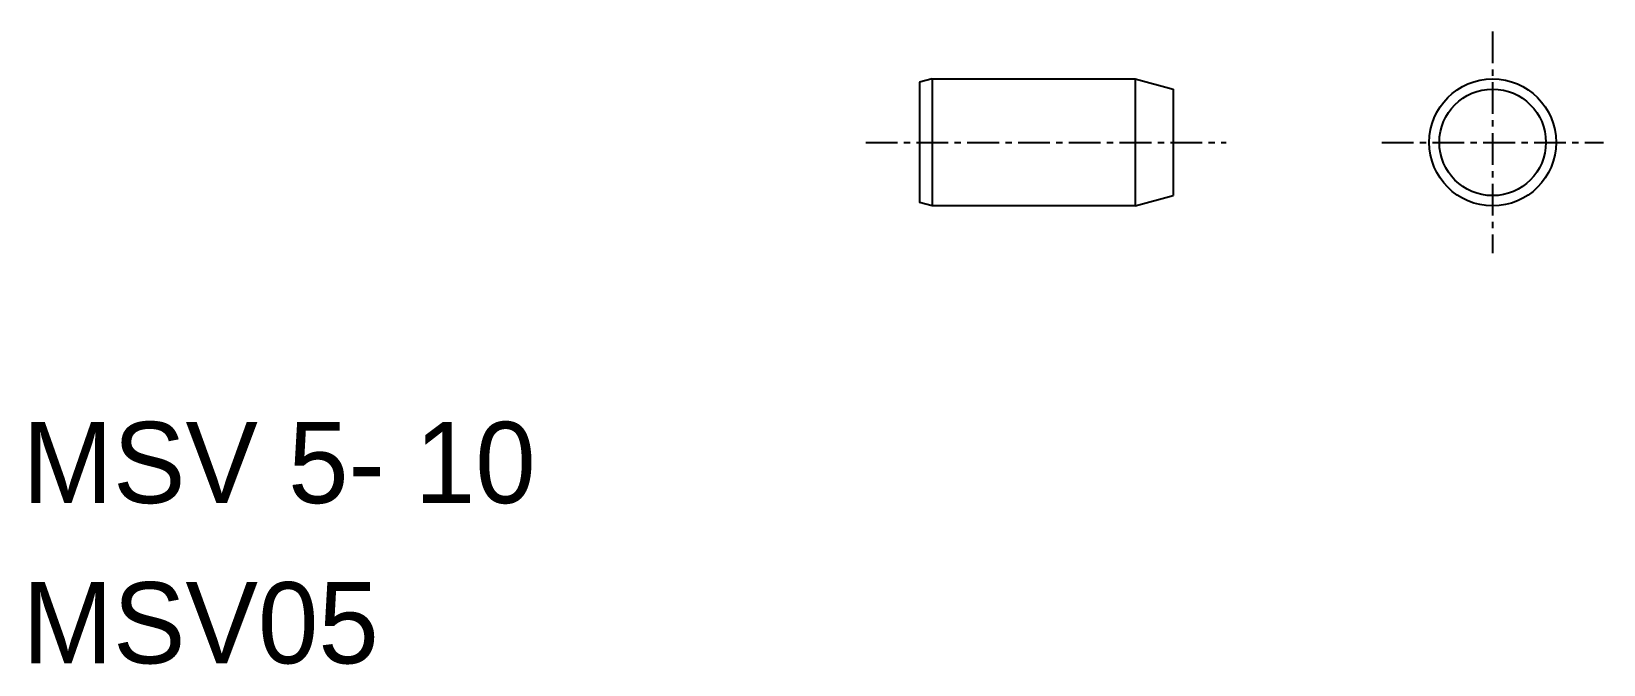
# Model space of a CAD drawing. Extents: x 103.2 to 165.2, y 174.3 to 199.2.
import ezdxf

# ---------------------------------------------------------------- set-up
doc = ezdxf.new("R2010")
doc.units = 0
doc.linetypes.add('CENTER', pattern=[2, 1.25, -0.25, 0.25, -0.25])
doc.layers.get('0').update_dxf_attribs({"linetype": 'CONTINUOUS'})
doc.layers.add('CENTER', color=1, linetype='CENTER')

msp = doc.modelspace()

# ---------------------------------------------------------------- linework, layer by layer
at = {"color": 7, "linetype": 'CONTINUOUS'}
for p, q in [((138.723, 197.34), (138.223, 197.206)), ((138.223, 197.206), (138.223, 192.474)), ((138.723, 197.34), (146.723, 197.34)), ((138.723, 197.34), (138.723, 192.34)), ((146.723, 197.34), (146.723, 192.34)), ((146.723, 197.34), (148.223, 196.938)), ((148.223, 196.938), (148.223, 192.742)), ((146.723, 192.34), (148.223, 192.742)), ((138.723, 192.34), (138.223, 192.474)), ((146.723, 192.34), (138.723, 192.34))]:
    msp.add_line(p, q, dxfattribs=at)
for radius in [2.5, 2.098]:
    msp.add_circle((160.804, 194.84), radius, dxfattribs=at)
at = {"layer": 'CENTER', "color": 1, "linetype": 'CENTER'}
for p, q in [((160.804, 199.209), (160.804, 190.471)), ((136.11, 194.84), (150.313, 194.84)), ((156.435, 194.84), (165.173, 194.84))]:
    msp.add_line(p, q, dxfattribs=at)

# ---------------------------------------------------------------- texts
at = {"color": 7, "linetype": 'CONTINUOUS'}
for s, p in [('MSV 5- 10', (102.893, 180.632)), ('MSV05', (102.893, 174.319))]:
    msp.add_text(s, height=3.2, dxfattribs=at).set_placement(p)

doc.saveas('drawing.dxf')
